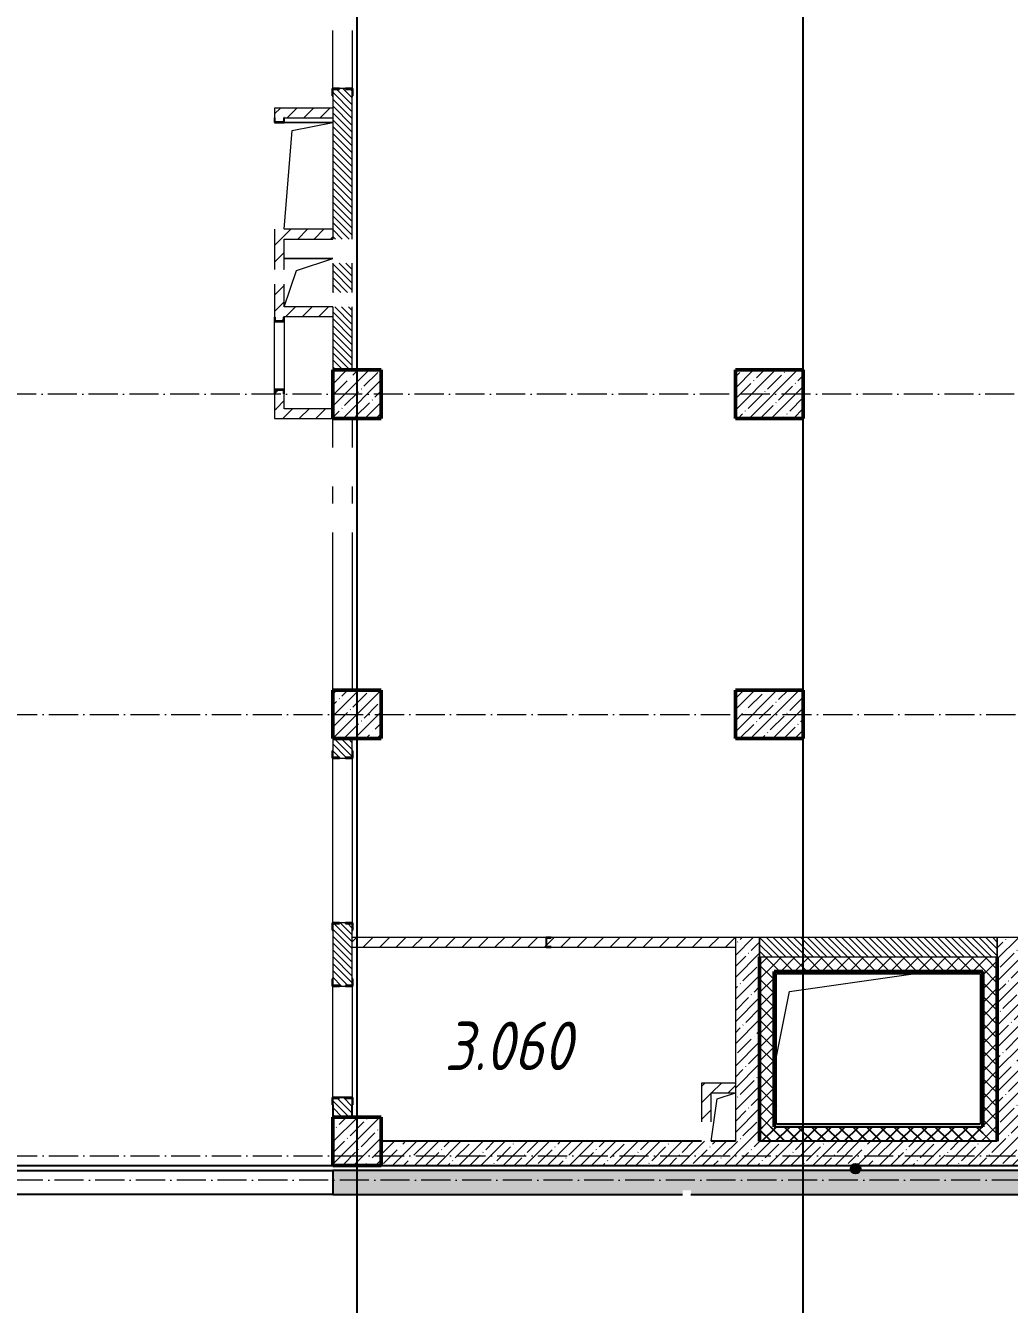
# Model space of a CAD drawing. Header units: millimetres. Extents: x -135211 to 49383, y -8033 to 228499.
# Drawn here: x -123509 to -113367, y 136031 to 149213 of the extents above; entities that cross this region are included whole.
import ezdxf

# ---------------------------------------------------------------- set-up
doc = ezdxf.new("R2010")
doc.units = ezdxf.units.MM
doc.linetypes.add('50_200_ШТРИХ_1Т_ш5_п1_п1_', pattern=[700, 500, -100, 0, -100])
for name, color, linetype, lineweight in [('A-FLOR-____-OTLN', 7, 'Continuous', 9), ('A-GENM-____-MCUT', 7, 'Continuous', 25), ('A-GENM-____-OTLN', 7, 'Continuous', 9), ('A-GENM-____-OTLN-1', 7, 'Continuous', 25), ('A-WALL-____-MCUT-1', 7, 'Continuous', 9), ('A-WALL-____-MCUT-2', 7, 'Continuous', 50), ('A-WALL-____-MCUT-3', 7, 'Continuous', 9), ('A-WALL-____-PATT-1', 7, 'Continuous', 9), ('A-WALL-FNSH-MCUT-1', 7, 'Continuous', 9), ('I-WALL-____-OTLN', 7, 'Continuous', 9), ('S-COLS-____-MCUT', 7, 'Continuous', 50), ('S-COLS-____-OTLN', 7, 'Continuous', 9), ('S-GRID-____-OTLN-1', 7, '50_200_ШТРИХ_1Т_ш5_п1_п1_', 9), ('Марки помещений', 7, 'Continuous', 9)]:
    doc.layers.add(name, color=color, linetype=linetype, lineweight=lineweight)
doc.layers.add('A-WALL-____-PATT-2', color=7, linetype='Continuous', lineweight=9, true_color=0x787878)
doc.styles.add('ISOCPEUR_I_2', font='isocpeui.ttf', dxfattribs={"width": 0.85, "height": 2.3})
pattern_1 = [(135, (-129942.255, 127932.027), (-35.35534, -35.35534), [])]
pattern_2 = [(45, (-129942.25, 127932.03), (-114.04925, 114.04925), []), (45, (-129828.2, 127932.03), (-114.04925, 114.04925), [201.612, -40.322, 3.353, -36.97])]
pattern_3 = [(0, (-129942.255, 127932.027), (81.28, 20.32), [3.353, -57.607, 3.353, -57.607, -325.12]), (0, (-129942.255, 127932.027), (81.28, 20.32), [-121.92, 3.353, -118.567, 3.353, -57.607, -142.24]), (0, (-129942.255, 127932.027), (81.28, 20.32), [-304.8, 3.353, -37.287, 3.353, -98.247]), (120, (-129911.775, 127942.187), (-58.237636, 60.230545), [3.353, -57.607, 3.353, -57.607, -325.12]), (120, (-129911.775, 127942.187), (-58.237636, 60.230545), [-121.92, 3.353, -118.567, 3.353, -57.607, -142.24]), (120, (-129911.775, 127942.187), (-58.237636, 60.230545), [-304.8, 3.353, -37.287, 3.353, -98.247]), (240, (-129901.615, 127982.827), (-23.042364, -80.550545), [3.353, -57.607, 3.353, -57.607, -325.12]), (240, (-129901.615, 127982.827), (-23.042364, -80.550545), [-121.92, 3.353, -118.567, 3.353, -57.607, -142.24]), (240, (-129901.615, 127982.827), (-23.042364, -80.550545), [-304.8, 3.353, -37.287, 3.353, -98.247])]
pattern_4 = [(45, (-129942.25, 127932.03), (-70.7107, 70.7107), []), (135, (-129942.25, 127932.03), (-70.7107, -70.7107), [])]
pattern_5 = [(45, (-129942.25, 127932.03), (-84.8528, 84.8528), [])]

# ---------------------------------------------------------------- blocks, each defined once
blk = doc.blocks.new('BSC_Колонна _Прямоугольная - 500х500-V122-АР1_План отверстий 3 этажа в осях 1-64_А-ГГ')
at = {"layer": 'S-COLS-____-OTLN'}
h = blk.add_hatch(dxfattribs=at)
h.set_pattern_fill('FP_145', color=256, style=0, pattern_type=2)
h.set_pattern_definition([(45, (-9850, -9781.04), (-114.0493, 114.0493), []), (45, (-9735.95, -9781.04), (-114.0493, 114.0493), [201.613, -40.323, 3.353, -36.97])])
h.paths.add_polyline_path([(-250, -250), (250, -250), (250, 250), (-250, 250)], flags=0)
at = {"layer": 'S-COLS-____-MCUT'}
for p, q in [((250, 250), (-250, 250)), ((-250, 250), (-250, -250)), ((250, -250), (250, 250)), ((-250, -250), (250, -250))]:
    blk.add_line(p, q, dxfattribs=at)
blk = doc.blocks.new('BSC_Колонна _Прямоугольная - 500х500-V124-АР1_План отверстий 3 этажа в осях 1-64_А-ГГ')
at = {"layer": 'S-COLS-____-OTLN'}
h = blk.add_hatch(dxfattribs=at)
h.set_pattern_fill('FP_147', color=256, style=0, pattern_type=2)
h.set_pattern_definition([(45, (-9850, -17481.04), (-114.0493, 114.0493), []), (45, (-9735.95, -17481.04), (-114.0493, 114.0493), [201.613, -40.323, 3.353, -36.97])])
h.paths.add_polyline_path([(-250, -250), (250, -250), (250, 250), (-250, 250)], flags=0)
at = {"layer": 'S-COLS-____-MCUT'}
for p, q in [((250, 250), (-250, 250)), ((-250, 250), (-250, -250)), ((250, -250), (250, 250)), ((-250, -250), (250, -250))]:
    blk.add_line(p, q, dxfattribs=at)
blk = doc.blocks.new('BSC_Колонна _Прямоугольная - 500х700-V129-АР1_План отверстий 3 этажа в осях 1-64_А-ГГ')
at = {"layer": 'S-COLS-____-OTLN'}
h = blk.add_hatch(dxfattribs=at)
h.set_pattern_fill('FP_152', color=256, style=0, pattern_type=2)
h.set_pattern_definition([(315, (-17481.04, 14100), (114.0493, 114.0493), []), (315, (-17481.04, 13985.95), (114.0493, 114.0493), [201.612, -40.322, 3.353, -36.97])])
h.paths.add_polyline_path([(-250, 350), (-250, -350), (250, -350), (250, 350)], flags=0)
at = {"layer": 'S-COLS-____-MCUT'}
for p, q in [((250, 350), (-250, 350)), ((-250, 350), (-250, -350)), ((250, -350), (250, 350)), ((-250, -350), (250, -350))]:
    blk.add_line(p, q, dxfattribs=at)
blk = doc.blocks.new('BSC_Колонна _Прямоугольная - 500х700-V153-АР1_План отверстий 3 этажа в осях 1-64_А-ГГ')
at = {"layer": 'S-COLS-____-OTLN'}
h = blk.add_hatch(dxfattribs=at)
h.set_pattern_fill('FP_176', color=256, style=0, pattern_type=2)
h.set_pattern_definition([(315, (-14181.04, 14100), (114.0493, 114.0493), []), (315, (-14181.04, 13985.95), (114.0493, 114.0493), [201.612, -40.322, 3.353, -36.97])])
h.paths.add_polyline_path([(-250, 350), (-250, -350), (250, -350), (250, 350)], flags=0)
at = {"layer": 'S-COLS-____-MCUT'}
for p, q in [((250, 350), (-250, 350)), ((-250, 350), (-250, -350)), ((250, -350), (250, 350)), ((-250, -350), (250, -350))]:
    blk.add_line(p, q, dxfattribs=at)
blk = doc.blocks.new('АР_Перемычка - АР_Перемычка-28704962-АР1_План отверстий 3 этажа в осях 1-64_А-ГГ')
at = {"layer": 'A-GENM-____-OTLN'}
blk.add_line((-350, -100), (-342, -100), dxfattribs=at)
blk = doc.blocks.new('154_Фахверк_СКБ_Швеллер - Тип_100_3960-28318856-АР1_План отверстий 3 этажа в осях 1-64_А-ГГ')
at = {"layer": 'A-GENM-____-MCUT'}
for p, q in [((175, 50), (125, 50)), ((125, 50), (125, -50)), ((128, 47), (175, 47)), ((128, -47), (128, 47)), ((175, 47), (175, 50)), ((125, -50), (175, -50)), ((175, -47), (128, -47)), ((175, -50), (175, -47))]:
    blk.add_line(p, q, dxfattribs=at)
blk = doc.blocks.new('154_Стойка_СКБ_Уголок - СМ-2180_200-28268025-АР1_План отверстий 3 этажа в осях 1-64_А-ГГ')
at = {"layer": 'A-GENM-____-MCUT'}
for p, q in [((125, 156), (125, 81)), ((200, 156), (125, 156)), ((131, 81), (131, 150)), ((131, 150), (200, 150)), ((200, 150), (200, 156)), ((125, 81), (131, 81)), ((131, 19), (125, 19)), ((125, 19), (125, -56)), ((131, -50), (131, 19)), ((125, -56), (200, -56)), ((200, -50), (131, -50)), ((200, -56), (200, -50))]:
    blk.add_line(p, q, dxfattribs=at)
blk = doc.blocks.new('Фахверк_СКБ_Уголок - 200_3550_зеркало-28264001-АР1_План отверстий 3 этажа в осях 1-64_А-ГГ')
at = {"layer": 'A-GENM-____-MCUT'}
for p, q in [((200, 156), (125, 156)), ((125, 156), (125, 81)), ((131, 81), (131, 150)), ((131, 150), (200, 150)), ((200, 150), (200, 156)), ((125, 81), (131, 81)), ((131, 19), (125, 19)), ((125, 19), (125, -56)), ((131, -50), (131, 19)), ((125, -56), (200, -56)), ((200, -50), (131, -50)), ((200, -56), (200, -50))]:
    blk.add_line(p, q, dxfattribs=at)
blk = doc.blocks.new('154_Стойка_СКБ_Уголок - СМ-2480_200-28346303-АР1_План отверстий 3 этажа в осях 1-64_А-ГГ')
at = {"layer": 'A-GENM-____-MCUT'}
for p, q in [((125, 156), (125, 81)), ((200, 156), (125, 156)), ((131, 81), (131, 150)), ((131, 150), (200, 150)), ((200, 150), (200, 156)), ((125, 81), (131, 81)), ((131, 19), (125, 19)), ((125, 19), (125, -56)), ((131, -50), (131, 19)), ((125, -56), (200, -56)), ((200, -50), (131, -50)), ((200, -56), (200, -50))]:
    blk.add_line(p, q, dxfattribs=at)
blk = doc.blocks.new('Стойка_Влож_Полоса боковая - Полоса-28213942-АР1_План отверстий 3 этажа в осях 1-64_А-ГГ')
at = {"layer": 'A-GENM-____-OTLN'}
for p, q in [((-5, 60), (0, 60)), ((-5, -60), (-5, 60)), ((0, 31), (0, -31)), ((0, -60), (-5, -60))]:
    blk.add_line(p, q, dxfattribs=at)
blk = doc.blocks.new('AR_Отверстие прямоугольное _в плите_ - AR_Отверстие прямоугольное _в плите_-30552514-АР1_План отверстий 3 этажа в осях 1-64_А-ГГ')
at = {"layer": 'A-GENM-____-OTLN'}
for p, q in [((-917, 617), (357, 800)), ((-1050, -50), (-917, 617))]:
    blk.add_line(p, q, dxfattribs=at)
blk = doc.blocks.new('AR_Отверстие прямоугольное _в плите_ - AR_Отверстие прямоугольное _в плите_-V198-АР1_План отверстий 3 этажа в осях 1-64_А-ГГ')
at = {"layer": 'A-GENM-____-OTLN'}
for p, q in [((-125, -250), (-63, 188)), ((-63, 188), (125, 250))]:
    blk.add_line(p, q, dxfattribs=at)
blk = doc.blocks.new('AR_Отверстие прямоугольное _в плите_ - AR_Отверстие прямоугольное _в плите_-V199-АР1_План отверстий 3 этажа в осях 1-64_А-ГГ')
at = {"layer": 'A-GENM-____-OTLN'}
for p, q in [((250, 250), (-250, 250)), ((-125, 125), (250, 250)), ((-250, -250), (-125, 125))]:
    blk.add_line(p, q, dxfattribs=at)
blk = doc.blocks.new('AR_Отверстие прямоугольное _в плите_ - AR_Отверстие прямоугольное _в плите_-30552711-АР1_План отверстий 3 этажа в осях 1-64_А-ГГ')
at = {"layer": 'A-GENM-____-OTLN'}
for p, q in [((250, 550), (-250, 550)), ((-167, 467), (250, 550)), ((-250, -550), (-167, 467))]:
    blk.add_line(p, q, dxfattribs=at)
blk = doc.blocks.new('154_Стойка_СКБ_Швеллер - СМ-2180_100-28318692-АР1_План отверстий 3 этажа в осях 1-64_А-ГГ')
at = {"layer": 'A-GENM-____-MCUT'}
for p, q in [((171, 50), (125, 50)), ((125, 50), (125, -50)), ((129.5, 42.4), (171, 42.4)), ((129.5, -42.4), (129.5, 42.4)), ((171, 42.4), (171, 50)), ((125, -50), (171, -50)), ((171, -42.4), (129.5, -42.4)), ((171, -50), (171, -42.4))]:
    blk.add_line(p, q, dxfattribs=at)
blk = doc.blocks.new('154_Фахверк_СКБ_Швеллер - Тип_100_3960_зеркало-36793856-АР1_План отверстий 3 этажа в осях 1-64_А-ГГ')
at = {"layer": 'A-GENM-____-MCUT'}
for p, q in [((175, 50), (125, 50)), ((125, 50), (125, -50)), ((128, 47), (175, 47)), ((128, -47), (128, 47)), ((175, 47), (175, 50)), ((125, -50), (175, -50)), ((175, -47), (128, -47)), ((175, -50), (175, -47))]:
    blk.add_line(p, q, dxfattribs=at)

msp = doc.modelspace()

# ---------------------------------------------------------------- hatches: boundary and pattern name
h = msp.add_hatch()
h.set_pattern_fill('FP_181', color=256, style=0, pattern_type=2)
h.set_pattern_definition(pattern_3)
h.paths.add_polyline_path([(-113667.3, 137863.1), (-113667.3, 137888.1), (-115792.3, 137888.1), (-115792.3, 137863.1), (-114048.8, 137863.1)], flags=0)
h = msp.add_hatch()
h.set_pattern_fill('FP_1', color=256, style=0, pattern_type=2)
h.set_pattern_definition(pattern_4)
h.paths.add_polyline_path([(-113667.3, 137713.1), (-113642.3, 137713.1), (-113642.3, 137863.1), (-115942.3, 137863.1), (-115942.3, 137713.1), (-114048.8, 137713.1)], flags=0)
h = msp.add_hatch(color=256)
edge = h.paths.add_edge_path(flags=0)
edge.add_arc((-114953.3, 137431.2), 50, 0, 360)
at = {"layer": 'A-WALL-____-PATT-1'}
h = msp.add_hatch(dxfattribs=at)
h.set_pattern_fill('FP_6', color=256, style=0, pattern_type=2)
h.set_pattern_definition(pattern_1)
h.paths.add_polyline_path([(-120142.3, 145663.1), (-120142.3, 146313.1), (-120342.3, 146313.1), (-120342.3, 145663.1)], flags=0)
h.paths.add_polyline_path([(-120197.4, 146463.1), (-120142.3, 146463.1), (-120142.3, 146763.1), (-120342.3, 146763.1), (-120342.3, 146463.1)], flags=0)
h.paths.add_polyline_path([(-120142.3, 147013.1), (-120142.3, 148557.1), (-120211.3, 148557.1), (-120211.3, 148563.1), (-120273.3, 148563.1), (-120273.3, 148557.1), (-120342.3, 148557.1), (-120342.3, 147013.1), (-120235.4, 147013.1)], flags=0)
h.paths.add_polyline_path([(-120273.3, 150263.1), (-120211.3, 150263.1), (-120211.3, 150269.1), (-120142.3, 150269.1), (-120142.3, 150463.1), (-120342.3, 150463.1), (-120342.3, 150269.1), (-120273.3, 150269.1)], flags=0)
h = msp.add_hatch(dxfattribs=at)
h.set_pattern_fill('FP_4', color=256, style=0, pattern_type=2)
h.set_pattern_definition(pattern_5)
h.paths.add_polyline_path([(-120842.3, 145263.1), (-120842.3, 145417.1), (-120849.9, 145417.1), (-120849.9, 145458.6), (-120934.7, 145458.6), (-120934.7, 145417.1), (-120942.3, 145417.1), (-120942.3, 145263.1), (-120849.9, 145263.1)], flags=0)
h.paths.add_polyline_path([(-120934.7, 146167.6), (-120849.9, 146167.6), (-120849.9, 146209.1), (-120842.3, 146209.1), (-120842.3, 146548.1), (-120942.3, 146548.1), (-120942.3, 146209.1), (-120934.7, 146209.1), (-120934.7, 146174.5)], flags=0)
h.paths.add_polyline_path([(-120885.9, 146698.1), (-120842.3, 146698.1), (-120842.3, 147113.1), (-120942.3, 147113.1), (-120942.3, 146698.1)], flags=0)
h.paths.add_polyline_path([(-120930.5, 148216.1), (-120845.3, 148216.1), (-120845.3, 148263.1), (-120842.3, 148263.1), (-120842.3, 148363.1), (-120942.3, 148363.1), (-120942.3, 148263.1), (-120939.3, 148263.1), (-120939.3, 148216.1)], flags=0)
h = msp.add_hatch(dxfattribs=at)
h.set_pattern_fill('FP_4', color=256, style=0, pattern_type=2)
h.set_pattern_definition(pattern_5)
h.paths.add_polyline_path([(-120842.3, 148263.1), (-120342.3, 148263.1), (-120342.3, 148363.1), (-120842.3, 148363.1)], flags=0)
h = msp.add_hatch(dxfattribs=at)
h.set_pattern_fill('FP_4', color=256, style=0, pattern_type=2)
h.set_pattern_definition(pattern_5)
h.paths.add_polyline_path([(-120842.3, 147013.1), (-120342.3, 147013.1), (-120342.3, 147113.1), (-120842.3, 147113.1)], flags=0)
h = msp.add_hatch(dxfattribs=at)
h.set_pattern_fill('FP_4', color=256, style=0, pattern_type=2)
h.set_pattern_definition(pattern_5)
h.paths.add_polyline_path([(-120342.3, 146213.1), (-120342.3, 146313.1), (-120842.3, 146313.1), (-120842.3, 146213.1)], flags=0)
h = msp.add_hatch(dxfattribs=at)
h.set_pattern_fill('FP_4', color=256, style=0, pattern_type=2)
h.set_pattern_definition(pattern_5)
h.paths.add_polyline_path([(-120342.3, 145163.1), (-120342.3, 145263.1), (-120942.3, 145263.1), (-120942.3, 145163.1)], flags=0)
h = msp.add_hatch(dxfattribs=at)
h.set_pattern_fill('FP_6', color=256, style=0, pattern_type=2)
h.set_pattern_definition(pattern_1)
h.paths.add_polyline_path([(-120273.3, 137963.1), (-120142.3, 137963.1), (-120142.3, 138157.1), (-120211.3, 138157.1), (-120211.3, 138163.1), (-120273.3, 138163.1), (-120273.3, 138157.1), (-120342.3, 138157.1), (-120342.3, 137963.1)], flags=0)
h.paths.add_polyline_path([(-120211.3, 139313.1), (-120211.3, 139319.1), (-120142.3, 139319.1), (-120142.3, 139957.1), (-120211.3, 139957.1), (-120211.3, 139963.1), (-120273.3, 139963.1), (-120273.3, 139957.1), (-120342.3, 139957.1), (-120342.3, 139319.1), (-120273.3, 139319.1), (-120273.3, 139313.1)], flags=0)
h.paths.add_polyline_path([(-120273.3, 141663.1), (-120211.3, 141663.1), (-120211.3, 141669.1), (-120142.3, 141669.1), (-120142.3, 141863.1), (-120342.3, 141863.1), (-120342.3, 141669.1), (-120273.3, 141669.1)], flags=0)
h = msp.add_hatch(dxfattribs=at)
h.set_pattern_fill('FP_4', color=256, style=0, pattern_type=2)
h.set_pattern_definition(pattern_5)
h.paths.add_polyline_path([(-116192.3, 139713.1), (-116192.3, 139813.1), (-118092.3, 139813.1), (-118092.3, 139810.1), (-118139.3, 139810.1), (-118139.3, 139716.1), (-118092.3, 139716.1), (-118092.3, 139713.1)], flags=0)
h.paths.add_polyline_path([(-120142.3, 139713.1), (-118142.3, 139713.1), (-118142.3, 139813.1), (-120142.3, 139813.1)], flags=0)
h = msp.add_hatch(dxfattribs=at)
h.set_pattern_fill('FP_38', color=256, style=0, pattern_type=2)
h.set_pattern_definition(pattern_2)
h.paths.add_polyline_path([(-115942.3, 137713.1), (-115942.3, 139813.1), (-116192.3, 139813.1), (-116192.3, 137713.1)], flags=0)
h = msp.add_hatch(dxfattribs=at)
h.set_pattern_fill('FP_6', color=256, style=0, pattern_type=2)
h.set_pattern_definition(pattern_1)
h.paths.add_polyline_path([(-113492.3, 139613.1), (-113492.3, 139813.1), (-115942.3, 139813.1), (-115942.3, 139613.1), (-115816.2, 139613.1)], flags=0)
h = msp.add_hatch(dxfattribs=at)
h.set_pattern_fill('FP_38', color=256, style=0, pattern_type=2)
h.set_pattern_definition(pattern_2)
h.paths.add_polyline_path([(-113242.3, 137713.1), (-113242.3, 139813.1), (-113492.3, 139813.1), (-113492.3, 137713.1)], flags=0)
h = msp.add_hatch(dxfattribs=at)
h.set_pattern_fill('FP_1', color=256, style=0, pattern_type=2)
h.set_pattern_definition(pattern_4)
h.paths.add_polyline_path([(-115942.3, 137863.1), (-115792.3, 137863.1), (-115792.3, 139613.1), (-115942.3, 139613.1), (-115942.3, 137888.1)], flags=0)
h = msp.add_hatch(dxfattribs=at)
h.set_pattern_fill('FP_1', color=256, style=0, pattern_type=2)
h.set_pattern_definition(pattern_4)
h.paths.add_polyline_path([(-115792.3, 139463.1), (-113642.3, 139463.1), (-113642.3, 139613.1), (-115792.3, 139613.1)], flags=0)
h = msp.add_hatch(dxfattribs=at)
h.set_pattern_fill('FP_1', color=256, style=0, pattern_type=2)
h.set_pattern_definition(pattern_4)
h.paths.add_polyline_path([(-113642.3, 137713.1), (-113492.3, 137713.1), (-113492.3, 139613.1), (-113642.3, 139613.1), (-113642.3, 137863.1)], flags=0)
h = msp.add_hatch(dxfattribs=at)
h.set_pattern_fill('FP_4', color=256, style=0, pattern_type=2)
h.set_pattern_definition(pattern_5)
h.paths.add_polyline_path([(-116442.3, 137913.1), (-116442.3, 138313.1), (-116542.3, 138313.1), (-116542.3, 137913.1), (-116502.3, 137913.1)], flags=0)
h = msp.add_hatch(dxfattribs=at)
h.set_pattern_fill('FP_4', color=256, style=0, pattern_type=2)
h.set_pattern_definition(pattern_5)
h.paths.add_polyline_path([(-116192.3, 138213.1), (-116192.3, 138313.1), (-116442.3, 138313.1), (-116442.3, 138213.1)], flags=0)
h = msp.add_hatch(dxfattribs=at)
h.set_pattern_fill('FP_38', color=256, style=0, pattern_type=2)
h.set_pattern_definition(pattern_2)
h.paths.add_polyline_path([(-107092.3, 137463.1), (-107092.3, 137713.1), (-111192.3, 137713.1), (-111192.3, 137463.1), (-108746.4, 137463.1)], flags=0)
h.paths.add_polyline_path([(-112342.3, 137463.1), (-112342.3, 137713.1), (-119842.3, 137713.1), (-119842.3, 137463.1), (-113165, 137463.1)], flags=0)
h = msp.add_hatch(dxfattribs=at)
h.set_pattern_fill('FP_38', color=256, style=0, pattern_type=2)
h.set_pattern_definition(pattern_2)
h.paths.add_polyline_path([(-106978.9, 137163.1), (-106392.3, 137163.1), (-106392.3, 137413.1), (-111192.3, 137413.1), (-111192.3, 137163.1), (-108746.4, 137163.1)], flags=0)
h.paths.add_polyline_path([(-112342.3, 137163.1), (-112342.3, 137413.1), (-120342.3, 137413.1), (-120342.3, 137163.1), (-116736.9, 137163.1), (-116736.9, 137208.8), (-116650.2, 137208.8), (-116650.2, 137163.1), (-114048.8, 137163.1)], flags=0)
h.paths.add_polyline_path([(-124342.3, 137163.1), (-124342.3, 137413.1), (-131892.3, 137413.1), (-131892.3, 137163.1), (-124653.5, 137163.1)], flags=0)
at = {"layer": 'A-WALL-____-PATT-2'}
h = msp.add_hatch(dxfattribs=at)
h.set_pattern_fill('FP_181', color=256, style=0, pattern_type=2)
h.set_pattern_definition(pattern_3)
h.paths.add_polyline_path([(-115792.3, 137888.1), (-115767.3, 137888.1), (-115767.3, 139463.1), (-115792.3, 139463.1), (-115792.3, 138986.4)], flags=0)
h = msp.add_hatch(dxfattribs=at)
h.set_pattern_fill('FP_181', color=256, style=0, pattern_type=2)
h.set_pattern_definition(pattern_3)
h.paths.add_polyline_path([(-113667.3, 139438.1), (-113667.3, 139463.1), (-115767.3, 139463.1), (-115767.3, 139438.1)], flags=0)
h = msp.add_hatch(dxfattribs=at)
h.set_pattern_fill('FP_181', color=256, style=0, pattern_type=2)
h.set_pattern_definition(pattern_3)
h.paths.add_polyline_path([(-113667.3, 137863.1), (-113642.3, 137863.1), (-113642.3, 139463.1), (-113667.3, 139463.1), (-113667.3, 137888.1)], flags=0)
at = {"layer": 'S-COLS-____-OTLN'}
h = msp.add_hatch(dxfattribs=at)
h.set_pattern_fill('FP_38', color=256, style=0, pattern_type=2)
h.set_pattern_definition(pattern_2)
h.paths.add_polyline_path([(-120342.3, 141863.1), (-119842.3, 141863.1), (-119842.3, 142363.1), (-120342.3, 142363.1)], flags=0)

# ---------------------------------------------------------------- linework, layer by layer
at = {"color": 251, "ltscale": 0.6, "true_color": 0x636466}
for p, q in [((-120092.3, 123449.4), (-120092.3, 177813)), ((-115492.3, 123449.4), (-115492.3, 177813))]:
    msp.add_line(p, q, dxfattribs=at)
for p, q in [((-120211.3, 138163.1), (-120273.3, 138163.1)), ((-120342.3, 138088.1), (-120342.3, 137963.1)), ((-120142.3, 137963.1), (-120142.3, 138088.1)), ((-113667.3, 137888.1), (-115767.3, 137888.1)), ((-115792.3, 137863.1), (-113642.3, 137863.1)), ((-116542.3, 137713.1), (-119842.3, 137713.1)), ((-116192.3, 137713.1), (-116442.3, 137713.1)), ((-113492.3, 137713.1), (-115942.3, 137713.1)), ((-113492.3, 137713.1), (-113492.3, 137713.1)), ((-124342.3, 137463.1), (-120342.3, 137463.1)), ((-124342.3, 137413.1), (-120342.3, 137413.1)), ((-112342.3, 137413.1), (-120342.3, 137413.1)), ((-120342.3, 137413.1), (-120342.3, 137163.1)), ((-119842.3, 137463.1), (-112342.3, 137463.1)), ((-120342.3, 137163.1), (-124342.3, 137163.1)), ((-120342.3, 137163.1), (-116736.9, 137163.1)), ((-116650.2, 137163.1), (-112342.3, 137163.1))]:
    msp.add_line(p, q)
msp.add_circle((-114953.3, 137431.2), 50)
at = {"layer": 'A-FLOR-____-OTLN'}
for p, q in [((-120842.3, 148213.1), (-120342.3, 148213.1)), ((-120842.3, 146813.1), (-120342.3, 146813.1))]:
    msp.add_line(p, q, dxfattribs=at)
at = {"layer": 'A-WALL-____-MCUT-1'}
for p, q in [((-116192.3, 139813.1), (-116192.3, 137713.1)), ((-115942.3, 139813.1), (-116192.3, 139813.1)), ((-115942.3, 137713.1), (-115942.3, 139813.1)), ((-113492.3, 139813.1), (-113492.3, 137713.1)), ((-113242.3, 139813.1), (-113492.3, 139813.1))]:
    msp.add_line(p, q, dxfattribs=at)
at = {"layer": 'A-WALL-____-MCUT-2'}
for p, q in [((-115942.3, 139613.1), (-115942.3, 137713.1)), ((-113492.3, 137713.1), (-113492.3, 139613.1)), ((-115792.3, 139463.1), (-115792.3, 137863.1)), ((-113642.3, 139463.1), (-115792.3, 139463.1)), ((-113642.3, 137863.1), (-113642.3, 139463.1))]:
    msp.add_line(p, q, dxfattribs=at)
at = {"layer": 'A-WALL-____-MCUT-3'}
for p, q in [((-120342.3, 148488.1), (-120342.3, 147013.1)), ((-120142.3, 147013.1), (-120142.3, 148488.1)), ((-120342.3, 146763.1), (-120342.3, 146463.1)), ((-120142.3, 146463.1), (-120142.3, 146763.1)), ((-120342.3, 146313.1), (-120342.3, 145663.1)), ((-120142.3, 145663.1), (-120142.3, 146313.1)), ((-120342.3, 141863.1), (-120342.3, 141738.1)), ((-120142.3, 141863.1), (-120342.3, 141863.1)), ((-120142.3, 141738.1), (-120142.3, 141863.1)), ((-120273.3, 141663.1), (-120211.3, 141663.1)), ((-120342.3, 139888.1), (-120342.3, 139388.1)), ((-120142.3, 139388.1), (-120142.3, 139888.1)), ((-113492.3, 139813.1), (-115942.3, 139813.1)), ((-115942.3, 139813.1), (-115942.3, 139613.1)), ((-113492.3, 139613.1), (-113492.3, 139813.1)), ((-115942.3, 139613.1), (-113492.3, 139613.1)), ((-120273.3, 139313.1), (-120211.3, 139313.1))]:
    msp.add_line(p, q, dxfattribs=at)
at = {"layer": 'A-WALL-FNSH-MCUT-1'}
for p, q in [((-120942.3, 148363.1), (-120942.3, 148263.1)), ((-120342.3, 148363.1), (-120942.3, 148363.1)), ((-120842.3, 148263.1), (-120342.3, 148263.1)), ((-120942.3, 147113.1), (-120942.3, 146698.1)), ((-120342.3, 147113.1), (-120842.3, 147113.1)), ((-120842.3, 146698.1), (-120842.3, 147013.1)), ((-120842.3, 147013.1), (-120342.3, 147013.1)), ((-120342.3, 147013.1), (-120342.3, 147013.1)), ((-120942.3, 146548.1), (-120942.3, 146209.1)), ((-120842.3, 146313.1), (-120842.3, 146548.1)), ((-120342.3, 146313.1), (-120842.3, 146313.1)), ((-120842.3, 146209.1), (-120842.3, 146213.1)), ((-120842.3, 146213.1), (-120342.3, 146213.1)), ((-120942.3, 145417.1), (-120942.3, 145163.1)), ((-120842.3, 145263.1), (-120842.3, 145417.1)), ((-120942.3, 145163.1), (-120342.3, 145163.1)), ((-120342.3, 145263.1), (-120842.3, 145263.1)), ((-118142.3, 139813.1), (-120142.3, 139813.1)), ((-116192.3, 139813.1), (-118092.3, 139813.1)), ((-120142.3, 139713.1), (-118142.3, 139713.1)), ((-118092.3, 139713.1), (-116192.3, 139713.1)), ((-115767.3, 137888.1), (-115767.3, 139438.1)), ((-115767.3, 139438.1), (-113667.3, 139438.1)), ((-113667.3, 139438.1), (-113667.3, 137888.1)), ((-116542.3, 138313.1), (-116542.3, 137913.1)), ((-116192.3, 138313.1), (-116542.3, 138313.1)), ((-116442.3, 137913.1), (-116442.3, 138213.1)), ((-116442.3, 138213.1), (-116192.3, 138213.1))]:
    msp.add_line(p, q, dxfattribs=at)
at = {"layer": 'I-WALL-____-OTLN'}
for p, q in [((-120342.3, 148563.1), (-120342.3, 149163.1)), ((-120142.3, 149163.1), (-120142.3, 148563.1)), ((-120942.3, 145463.1), (-120942.3, 146163.1)), ((-120842.3, 146163.1), (-120842.3, 145463.1)), ((-120342.3, 144863.1), (-120342.3, 145163.1)), ((-120142.3, 145163.1), (-120142.3, 144863.1)), ((-120342.3, 144288.1), (-120342.3, 144463.1)), ((-120142.3, 144463.1), (-120142.3, 144288.1)), ((-120342.3, 142363.1), (-120342.3, 143988.1)), ((-120142.3, 143988.1), (-120142.3, 142363.1)), ((-120342.3, 139963.1), (-120342.3, 141663.1)), ((-120142.3, 141663.1), (-120142.3, 139963.1)), ((-120342.3, 138163.1), (-120342.3, 139313.1)), ((-120142.3, 139313.1), (-120142.3, 138163.1))]:
    msp.add_line(p, q, dxfattribs=at)
at = {"layer": 'S-COLS-____-MCUT'}
for p, q in [((-119842.3, 142363.1), (-120342.3, 142363.1)), ((-120342.3, 142363.1), (-120342.3, 141863.1)), ((-119842.3, 141863.1), (-119842.3, 142363.1)), ((-120342.3, 141863.1), (-119842.3, 141863.1))]:
    msp.add_line(p, q, dxfattribs=at)
at = {"layer": 'S-GRID-____-OTLN-1', "color": 251, "ltscale": 0.6, "true_color": 0x636466}
for p, q in [((-103234.5, 145413.1), (-134611, 145413.1)), ((-134611, 142113.1), (-103234.5, 142113.1)), ((-134611, 137563.1), (-106071.7, 137563.1)), ((-25867.8, 137313.1), (-134372.1, 137313.1))]:
    msp.add_line(p, q, dxfattribs=at)

# ---------------------------------------------------------------- block references
at = {"rotation": 269.9999999999999}
msp.add_blockref('Фахверк_СКБ_Уголок - 200_3550_зеркало-28264001-АР1_План отверстий 3 этажа в осях 1-64_А-ГГ', (-120292.3, 138288.1), dxfattribs=at)
msp.add_blockref('BSC_Колонна _Прямоугольная - 500х500-V122-АР1_План отверстий 3 этажа в осях 1-64_А-ГГ', (-120092.3, 137713.1))
at = {"layer": 'A-GENM-____-OTLN'}
for name, p, rotation in [('Стойка_Влож_Полоса боковая - Полоса-28213942-АР1_План отверстий 3 этажа в осях 1-64_А-ГГ', (-120242.3, 148563.1), 269.9999999999999), ('АР_Перемычка - АР_Перемычка-28704962-АР1_План отверстий 3 этажа в осях 1-64_А-ГГ', (-120242.3, 148563.1), 89.99999999999991), ('Стойка_Влож_Полоса боковая - Полоса-28213942-АР1_План отверстий 3 этажа в осях 1-64_А-ГГ', (-120242.3, 139963.1), 269.9999999999999)]:
    msp.add_blockref(name, p, dxfattribs=dict(at, rotation=rotation))
for name, p in [('AR_Отверстие прямоугольное _в плите_ - AR_Отверстие прямоугольное _в плите_-30552711-АР1_План отверстий 3 этажа в осях 1-64_А-ГГ', (-120592.3, 147663.1)), ('AR_Отверстие прямоугольное _в плите_ - AR_Отверстие прямоугольное _в плите_-V199-АР1_План отверстий 3 этажа в осях 1-64_А-ГГ', (-120592.3, 146563.1)), ('AR_Отверстие прямоугольное _в плите_ - AR_Отверстие прямоугольное _в плите_-30552514-АР1_План отверстий 3 этажа в осях 1-64_А-ГГ', (-114717.3, 138638.1)), ('AR_Отверстие прямоугольное _в плите_ - AR_Отверстие прямоугольное _в плите_-V198-АР1_План отверстий 3 этажа в осях 1-64_А-ГГ', (-116317.3, 137963.1))]:
    msp.add_blockref(name, p, dxfattribs=at)
at = {"layer": 'A-GENM-____-OTLN-1'}
for name, p, rotation in [('154_Стойка_СКБ_Уголок - СМ-2480_200-28346303-АР1_План отверстий 3 этажа в осях 1-64_А-ГГ', (-120292.3, 148688.1), 269.9999999999999), ('154_Фахверк_СКБ_Швеллер - Тип_100_3960_зеркало-36793856-АР1_План отверстий 3 этажа в осях 1-64_А-ГГ', (-120892.3, 148088.1), 89.99999999999993), ('154_Стойка_СКБ_Швеллер - СМ-2180_100-28318692-АР1_План отверстий 3 этажа в осях 1-64_А-ГГ', (-120892.3, 146038.1), 89.99999999999993), ('154_Стойка_СКБ_Швеллер - СМ-2180_100-28318692-АР1_План отверстий 3 этажа в осях 1-64_А-ГГ', (-120892.3, 145588.1), 269.9999999999999), ('Фахверк_СКБ_Уголок - 200_3550_зеркало-28264001-АР1_План отверстий 3 этажа в осях 1-64_А-ГГ', (-120192.3, 141538.1), 89.99999999999993), ('154_Стойка_СКБ_Уголок - СМ-2480_200-28346303-АР1_План отверстий 3 этажа в осях 1-64_А-ГГ', (-120292.3, 140088.1), 269.9999999999999), ('154_Стойка_СКБ_Уголок - СМ-2180_200-28268025-АР1_План отверстий 3 этажа в осях 1-64_А-ГГ', (-120192.3, 139188.1), 89.99999999999993)]:
    msp.add_blockref(name, p, dxfattribs=dict(at, rotation=rotation))
msp.add_blockref('154_Фахверк_СКБ_Швеллер - Тип_100_3960-28318856-АР1_План отверстий 3 этажа в осях 1-64_А-ГГ', (-118267.3, 139763.1), dxfattribs=at)
at = {"layer": 'S-COLS-____-OTLN'}
msp.add_blockref('BSC_Колонна _Прямоугольная - 500х500-V124-АР1_План отверстий 3 этажа в осях 1-64_А-ГГ', (-120092.3, 145413.1), dxfattribs=at)
at = {"layer": 'S-COLS-____-OTLN', "rotation": 89.9999999999999}
for name, p in [('BSC_Колонна _Прямоугольная - 500х700-V129-АР1_План отверстий 3 этажа в осях 1-64_А-ГГ', (-115842.3, 145413.1)), ('BSC_Колонна _Прямоугольная - 500х700-V153-АР1_План отверстий 3 этажа в осях 1-64_А-ГГ', (-115842.3, 142113.1))]:
    msp.add_blockref(name, p, dxfattribs=at)

# ---------------------------------------------------------------- texts
at = {"layer": 'Марки помещений', "insert": (-119191.6, 138946.1), "char_height": 500, "width": 785.654, "attachment_point": 1, "style": 'ISOCPEUR_I_2'}
msp.add_mtext('3.060', dxfattribs=at)

doc.saveas('drawing.dxf')
